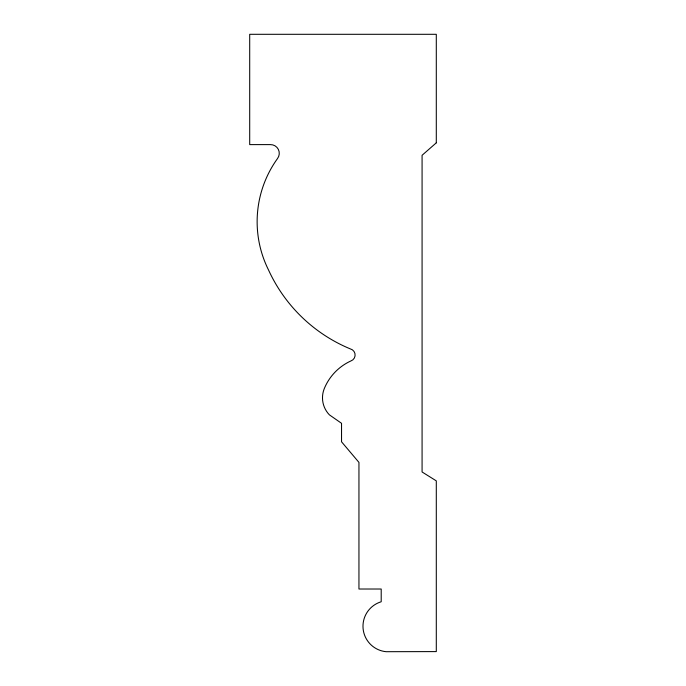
<?xml version="1.0" encoding="UTF-8"?>
<svg xmlns="http://www.w3.org/2000/svg" width="686" height="686" viewBox="0 0 686 686"><rect width="100%" height="100%" fill="white"/><g stroke="black" fill="none" stroke-linecap="round" stroke-linejoin="round"><path stroke-width="1.03" d="M436.296 142.834L422.079 155.285L422.079 471.977L436.296 480.869L436.296 651.597L386.132 651.7A25.562 25.562 0 0 1 381.202 601.768L381.202 589.017L358.95 589.017L358.95 462.398L341.542 441.801L341.542 423.313L329.409 414.859A24.49 24.49 0 0 1 324.135 388.979A52.05 52.05 0 0 1 350.803 360.999A6.311 6.311 0 0 0 350.254 348.865A155.225 155.225 0 0 1 268.543 270.018A108.045 108.045 0 0 1 277.521 158.543A8.695 8.695 0 0 0 270.361 144.609L249.704 144.609L249.704 34.3L436.296 34.3L436.296 142.834"/></g></svg>
